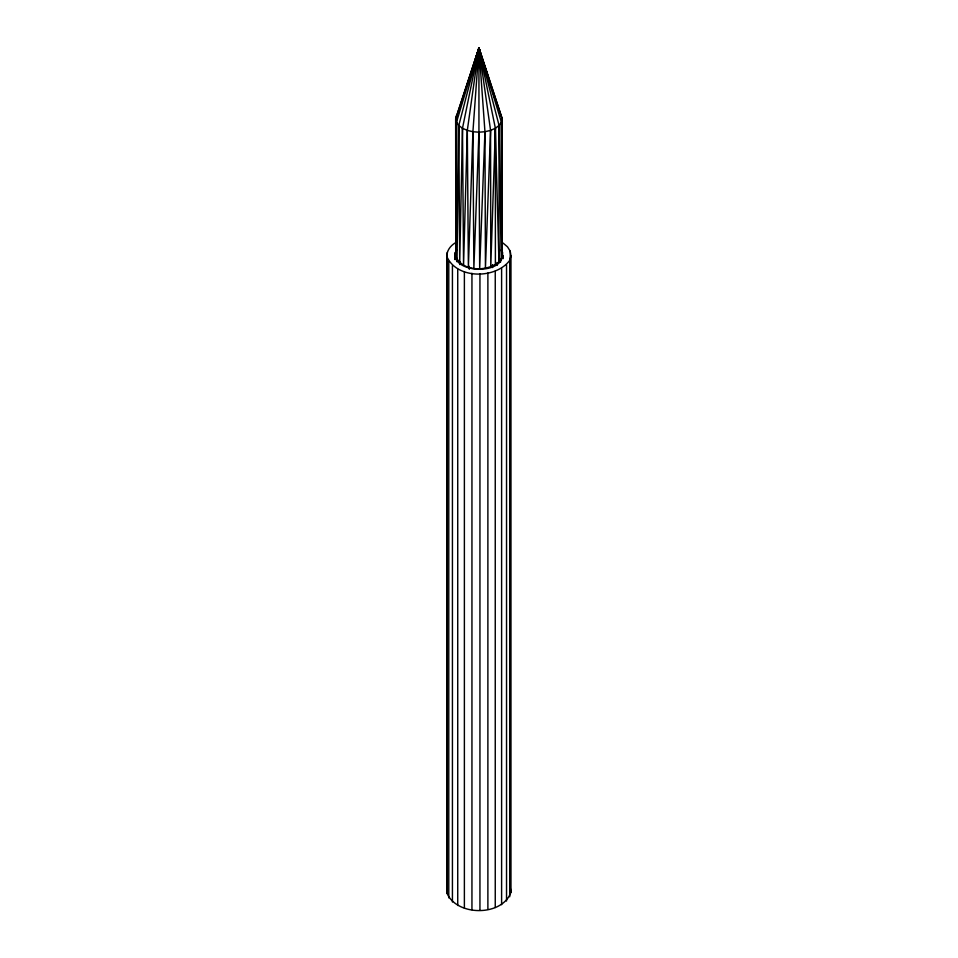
<?xml version="1.0" encoding="UTF-8"?>
<svg xmlns="http://www.w3.org/2000/svg" width="958" height="958" viewBox="0 0 958 958"><rect width="100%" height="100%" fill="white"/><g stroke="black" fill="none" stroke-linecap="round" stroke-linejoin="round"><path stroke-width="1.44" d="M467.744 83.538L478.94 47.9L499.082 125.474L498.95 262.073C487.023 271.665 462.774 272.012 455.78 256.493L455.685 118.768L478.94 47.9L502.196 118.768L502.184 255.654L501.274 258.983L498.95 262.073L495.382 128.264L478.94 47.9L455.685 118.768L455.78 256.493L456.475 122.241L455.685 118.768M476.258 57.887L478.94 47.9L501.405 122.241L501.274 258.983L499.082 125.474L501.405 122.241L502.196 118.768L478.94 47.9L456.475 122.241L457.05 259.786L458.798 125.474L478.94 47.9L495.046 99.225M455.972 253.128L456.475 115.295M501.405 122.241L502.184 255.654L502.196 118.768M483.527 65.024L478.94 47.9L462.486 128.264L459.708 262.779L458.798 125.474L456.475 122.241M480.641 56.57L478.94 47.9L467.312 130.396L463.552 265.306L462.486 128.264L458.798 125.474M499.082 125.474L495.382 128.264L490.771 266.791L490.568 130.396L478.94 47.9L472.917 131.737L468.378 267.198L467.312 130.396L462.486 128.264M478.09 52.235L478.94 47.9L478.94 132.192L473.863 268.336L472.917 131.737L467.312 130.396M495.382 264.731L495.382 128.264L490.568 130.396L485.431 268.132L484.952 131.737L478.94 47.9L478.629 50.87M490.568 130.396L484.952 131.737L479.671 268.659L478.94 132.192L472.917 131.737M502.986 242.997L507.501 246.829L510.219 251.2L510.973 255.81L510.973 892.185C502.375 916.531 457.194 916.507 447.027 893.347L447.027 256.972C446.284 250.289 451.326 244.661 457.014 241.919M454.846 259.534L455.038 253.044L456.726 249.679M447.027 893.347L447.278 252.337M501.178 249.99C510.41 273.281 459.66 275.365 454.846 256.552M509.716 896.76L509.716 260.396L510.973 255.81M447.027 256.972C457.277 279.329 495.741 279.065 509.716 260.396M478.94 132.192L484.952 131.737M510.973 892.185L510.219 887.563L510.219 251.2M478.94 47.9L479.239 50.87M501.513 182.307L501.633 252.301M506.531 264.659L506.531 901.023M503.118 255.666L503.118 258.66M502.555 252.182L502.555 258.157M501.609 268.324L501.609 904.687M500.495 259.343L500.495 262.336M497.094 262.42L497.094 265.414M495.25 271.162L495.25 907.537M492.544 264.588L492.544 267.581M487.885 273.006L487.885 909.37M479.946 273.737L479.946 910.1M471.947 273.293L471.947 909.669M469.324 266.312L469.324 269.294M464.379 271.725L464.379 908.088M459.816 261.606L459.816 264.6M457.732 269.114L457.732 905.49M456.726 258.648L456.726 261.63M455.038 253.044L455.038 259.019M452.427 265.641L452.427 902.005M448.775 261.498L448.775 897.874"/></g></svg>
